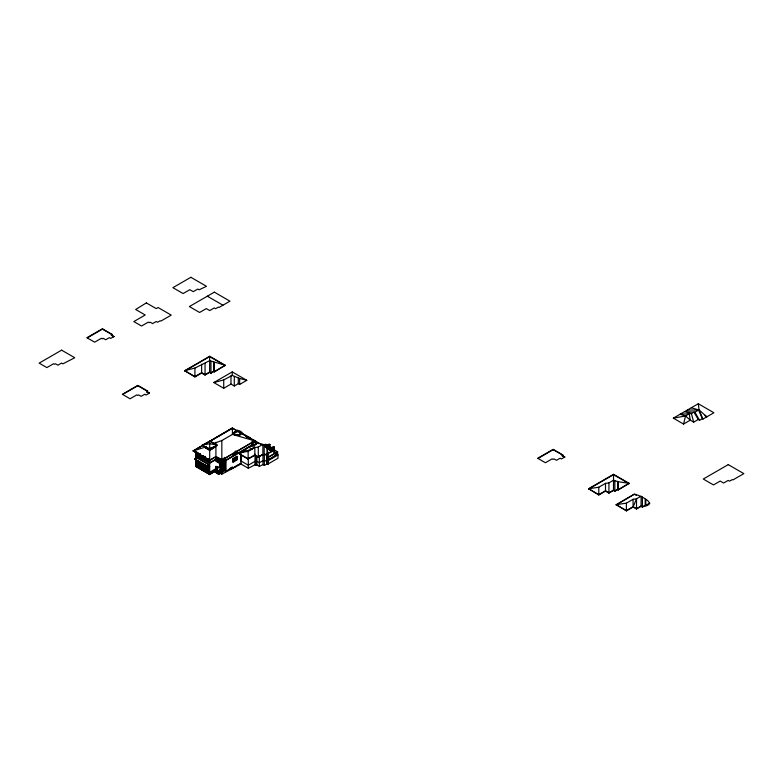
<?xml version="1.0" encoding="UTF-8"?>
<svg xmlns="http://www.w3.org/2000/svg" width="783" height="783" viewBox="0 0 783 783"><rect width="100%" height="100%" fill="white"/><g stroke="black" fill="none" stroke-linecap="round" stroke-linejoin="round"><path stroke-width="1.17" d="M222.803 467.657L222.803 465.141M223.165 462.743L223.165 467.96L221.716 467.118M223.409 462.596L223.458 468.371M224.026 469.086L224.026 467.265L225.563 468.146M224.3 469.242L224.3 467.725L225.563 468.459M224.946 462.763L224.936 467.079L223.693 466.355L223.693 463.125M266.964 453.768L266.964 447.533L262.892 444.372L258.302 447.024L254.837 447.524L248.152 451.39L248.142 459.132L254.857 455.256L258.282 457.233L262.843 454.6L264.194 455.373L271.652 451.781L267.59 447.896L267.59 454.13M240.939 454.512L240.939 464.006L248.299 468.254L255.013 464.799L255.943 465.337L256.853 464.877L259.339 466.316L263 464.632L264.341 465.415L266.993 463.888L266.993 453.934M267.483 460.003L267.483 457.487L275.743 452.711L276.056 455.403L267.61 460.287L267.61 453.455M241.242 454.336L240.88 460.923L248.299 465.21L255.013 461.334L255.943 461.872L256.853 461.344L259.339 462.782L263 460.668L264.341 461.451L266.993 459.924L267.786 460.179L267.786 453.357M641.071 506.376L641.13 496.148L636.54 498.8L633.075 499.3L626.38 503.166L626.38 510.908L633.095 507.032L636.51 509.009L641.071 506.376L642.422 507.149L645.192 505.554L645.818 505.906C657.436 503.097 637.235 494.181 634.279 494.2L616.162 504.663L626.38 510.908M258.302 447.024L258.282 457.233M233.138 434.154L233.158 432.882L237.621 430.298L232.952 432.999C235.595 438.725 248.28 432.735 237.621 430.298L237.601 431.57L233.138 434.154L238.12 435.387M216.137 457.781L221.325 460.776M266.474 445.047L264.869 444.47C275.342 448.111 263.068 441.446 264.781 446.095M273.551 447.935L272.729 447.22L274.383 447.22L273.14 447.641M268.941 445.224L269.949 444.891L269.117 444.176L268.285 444.901L269.45 445.331M273.218 447.817L273.238 449.863L272.161 449.579L272.69 449.638M683.539 424.053L685.565 415.979L689.255 413.718L690.254 420.177L693.679 422.154L698.24 419.512L699.591 420.295L702.361 418.69L702.987 419.052L713.9 412.749L698.289 403.744L673.331 418.151L683.539 424.053L690.254 420.177L685.565 415.979L680.045 414.276L691.418 413.59L693.963 412.132L698.24 419.512M269.176 447.25L273.11 447.856M273.208 448.003L269.039 446.956L269.9 447.299M633.095 507.032L636.54 498.8L636.51 509.009M245.089 450.137L241.144 452.417L252.106 449.099L256.041 443.804L248.573 447.103L239.539 453.807L248.142 458.779L254.857 454.903L258.282 456.881L262.843 454.248L262.892 444.372L256.051 442.767M215.198 469.399L216.969 466.942M218.614 471.376L220.317 468.821L218.516 471.317L220.483 468.948L220.933 469.252M195.691 459.523L195.701 466.502L209.697 474.586L215.922 470.749M215.922 470.681L209.697 474.341L195.701 466.257M209.687 450.284L214.669 447.191L209.687 450.284L204.715 447.259L209.687 450.127L214.669 447.25M217.057 460.796L217.175 458.495L217.136 460.796M216.95 469.232L215.922 468.537L215.707 471.718L215.746 468.753M87.236 337.894L102.72 328.958M111.499 335.016L114.044 336.484L110.697 338.413L109.356 337.639L105.695 339.753L103.209 338.315L102.299 338.833L101.369 338.295L94.655 342.171L86.923 337.718L102.407 328.782L112.361 334.527L111.196 335.202L113.731 336.661M122.657 394.485L138.131 385.549M147.018 392.038L148.682 392.988M209.668 356.275L184.7 370.682L194.918 376.936L201.632 373.06L205.048 375.037L209.609 372.405L209.668 356.275L225.269 365.279L214.356 371.935L213.73 371.573L210.96 373.178L209.609 372.405M184.7 371.034L209.668 356.627M146.92 391.617L149.455 393.086L146.118 395.014L144.767 394.231L141.116 396.345L138.62 394.906L137.72 395.435L136.78 394.896L130.066 398.772L122.344 394.309L137.818 385.373L147.772 391.118L146.607 391.794L149.142 393.262M194.918 368.059L209.668 360.66L225.269 365.279L214.356 371.582L213.73 371.23L210.96 372.825L209.609 372.052L205.048 374.685L201.632 372.708L194.918 376.584L184.7 370.682L194.918 368.059L194.918 376.936M213.818 382.554L232.228 371.925L246.792 380.332L239.637 384.463L238.296 383.69L234.303 385.99L230.985 384.081L223.723 388.27L213.818 382.554L223.723 379.931L232.228 375.409L239.637 378.443L246.792 380.332M213.837 443.432L221.824 440.526L232.404 434.428L254.798 440.898L221.824 460.277L215.912 456.861L209.687 460.453L193.205 450.959L232.404 427.968L256.041 441.495L255.992 444.304M202.484 445.576L193.205 450.939L209.687 460.453L209.687 440.819L217.155 445.126L209.687 449.804L202.22 445.136L209.687 441.181M204.549 444.382L206.614 443.188M208.679 441.994L232.404 427.929L232.404 434.428M202.738 445.449L193.205 450.959L205.293 447.103M204.852 444.225L208.033 442.395M210.157 441.172L232.404 428.33L237.494 431.267M195.691 454.629L196.21 454.336M195.691 455.109L209.276 462.479M209.276 464.769L196.523 456.92M210.421 448.904L211.459 448.307L211.459 448.904M213.426 447.171L213.945 446.868L213.945 447.465M209.687 449.442L217.155 445.126L209.687 443.697L202.22 445.136L209.687 449.804M196.004 458.172L194.761 459.249L208.141 466.971L209.384 466.247M237.308 435.505L241.976 432.813L237.601 431.57M196.004 464.025L196.758 464.818M247.232 437.002L247.33 437.599M246.919 437.178L247.438 436.522L246.811 436.885L250.237 438.196L245.979 436.219M216.685 458.212L216.646 460.512M209.697 462.714L215.912 459.122M217.302 458.662L217.38 460.933M209.697 463.193L215.912 459.601M217.547 458.799L217.586 461.099L217.517 457.526M216.539 459.513L217.517 458.946M217.801 458.946L217.801 461.216M215.413 460.384L219.23 458.172M215.912 460.375L218.163 459.063M252.067 439.42L247.262 436.748M216.323 460.365L216.274 456.695M218.291 459.229L218.291 461.5M218.78 459.513L218.78 461.784M216.891 460.649L216.852 458.358M219.24 459.817L219.279 462.078M209.384 465.895L208.141 466.971M219.485 459.964L219.563 462.234L219.524 459.944M219.847 460.042L219.769 462.361M220.219 460.394L220.297 462.665M253.868 441.318L254.485 440.594L253.966 441.377M218.614 461.647L218.653 459.347L218.574 461.667M221.824 459.915L254.798 440.898M220.718 460.678L220.757 462.929M221.246 460.962L216.02 457.849M225.338 458.818L222.333 460.551M255.111 441.671L251.999 443.472L252.312 445.967L256.041 443.804M233.128 454.58L234.371 453.866M236.701 452.515L235.458 453.23L235.458 451.077L235.536 453.103M251.999 443.834L256.041 441.495M220.092 462.499L220.131 460.198L220.052 462.518M256.041 441.612L256.041 444.069M225.563 460.247L252.312 444.783M217.136 467.069L216.03 466.335M225.563 460.727L252.312 445.263M216.216 466.531L216.333 470.916M225.455 461.207L222.323 462.87L225.455 461.158M216.46 466.668L216.578 470.368M239.598 453.357L240.645 452.75M216.705 466.815L216.539 470.348M240.939 453.054L244.404 450.988M219.651 466.541L209.697 472.296L208.63 471.679M216.039 468.645L217.048 469.369M233.128 458.926L234.371 458.202L234.371 461.079L233.128 461.794L233.128 458.926L234.293 458.339L234.293 461.03L233.207 461.667L233.236 458.985M220.062 466.913L219.651 464.348L221.178 465.229L221.178 467.441L219.651 466.56M217.204 469.771L217.126 469.232M217.008 470.025L216.382 470.387L219.808 472.364L220.424 472.002L220.434 473.353L221.834 474.165L241.144 463.888L241.144 463.164L232.306 468.273M216 471.151L215.951 468.488M216.206 471.033L216.255 466.502M221.1 469.389L220.434 468.763L220.503 471.669M215.139 472.002L215.765 471.65L219.181 473.627L218.565 473.979L215.139 472.002L218.565 474.429L220.434 473.353M220.855 469.252L220.972 471.503M222.333 468.704L225.455 467.03L222.333 468.821M264.781 444.421L264.918 446.173M263.166 445.419L265.055 444.411L265.055 446.564M265.114 444.773L265.682 444.852L265.682 446.78M221.227 471.64L220.346 471.239L221.1 471.709M265.545 447.367L266.367 446.868L265.946 444.94L265.995 446.839L268.686 447.25M266.631 446.887C266.005 442.16 266.69 449.882 270.204 448.796M220.131 472.129L220.131 469.34M220.258 472.012L220.258 469.095M266.631 445.077L266.807 447.563L267.629 447.083M267.16 445.136L266.474 444.989M222.323 471.131L225.455 469.467L222.45 471.209M267.209 445.165L268.735 445.41M268.285 444.901L269.215 444.48M219.015 473.627L219.093 470.681M268.099 445.302L266.944 445.077L266.944 447.005M268.696 447.866C269.195 445.635 267.786 444.049 268.207 447.23M266.151 446.809L265.838 444.881M269.949 444.656L269.009 445.468L264.928 444.695M221.824 471.738L222.558 472.159L225.563 470.417L223.693 469.34M268.686 445.439L269.841 444.832L269.117 444.421M225.563 471.444L229.811 468.988M268.05 445.273L268.05 447.201L267.737 445.214M268.06 447.768L269.009 447.347L264.928 446.496M269.117 447.612L267.434 447.661L267.414 445.155M268.706 448.082L268.491 444.901M269.949 447.328L271.427 447.602M270.164 447.377L270.947 447.465M271.212 447.543L271.427 449.471M271.897 447.631L271.789 449.501L271.897 447.631L273.336 448.062L274.383 447.22M269.186 449.383L269.117 444.176L269.117 445.253M269.744 449.139L269.244 445.057M272.729 447.455L273.551 446.741M269.665 449.442L266.465 447.896M272.954 447.847L272.161 447.71L272.063 450.92M272.934 447.455L273.551 447.103M269.558 449.667L266.171 447.465L266.151 444.94M273.003 447.817C273.747 450.548 272.513 450.264 272.69 447.768M273.893 450.225L273.551 447.7L272.729 447.22M277.603 451.82L275.9 452.799L275.9 455.109L277.613 454.12L277.603 451.82L269.186 446.868M276.056 452.887L267.61 457.771L267.61 464.241L266.993 463.888L266.993 459.924M267.61 460.287L275.44 455.403M276.076 455.393L277.985 454.297L277.985 458.251L267.61 464.241L266.631 463.673M267.404 460.414L268.021 460.766L277.985 455.011M538.009 458.456L553.483 449.52M562.272 455.579L564.817 457.047L561.47 458.975L560.119 458.202L556.468 460.306L553.982 458.867L553.072 459.396L552.142 458.858L545.428 462.733L537.696 458.27L553.18 449.334L563.134 455.089L561.959 455.755L564.504 457.223M693.679 422.154L691.418 413.59L684.606 411.643L694.873 412.181L698.632 410.018M613.539 474.322L588.581 488.729L598.789 494.983L605.504 491.107L608.929 493.084L613.49 490.452L613.539 474.322L629.15 483.326L618.237 489.982L617.611 489.62L614.841 491.225L613.49 490.452M588.581 489.081L612.57 475.232M598.789 487.241L605.504 483.365L608.929 482.866L613.539 480.224L618.237 481.741L629.15 483.326L618.237 489.629L617.611 489.277L614.841 490.872L613.49 490.099L608.929 492.732L605.504 490.755L598.789 494.631L588.581 488.729L598.789 487.241L598.789 494.983M616.162 505.006L634.279 494.2L636.364 495.394M649.89 503.205L642.422 506.797L641.071 506.024L636.51 508.656L633.095 506.679L626.38 510.555L616.162 504.663L626.38 503.166M113.525 336.788L114.044 336.484M148.936 393.379L149.455 393.086M564.298 457.341L564.817 457.047M235.624 466.316L232.306 468.498L232.306 467.069L229.811 468.508L229.399 469.555M237.797 465.18L239.725 464.172M673.331 418.151L685.565 415.979M241.144 452.417L248.152 451.39M687.376 410.038L699.092 410.008L706.902 416.791L704.945 415.665M691.291 407.786L699.092 410.008L702.987 419.052M237.552 435.368L233.197 434.115L233.158 432.882M248.573 447.103L252.106 449.099M614.596 475.281L629.15 483.679M553.18 449.696L562.82 455.266M207.338 296.199L222.949 305.204M210.725 357.234L225.269 365.632M102.407 329.134L112.047 334.703M273.551 446.976L274.383 447.455M269.117 444.538L269.734 444.891L269.685 449.168L265.545 446.897M273.453 447.044L274.285 447.514M273.688 447.622L273.972 450.891M268.285 444.656L269.117 445.136M272.053 447.719L271.584 447.573L271.584 449.501M269.186 447.171L273.159 447.847M268.06 447.299L269.91 448.365M266.807 447.103L269.577 448.698M250.237 437.844L237.689 430.953M266.171 447.005L269.871 449.129M237.621 430.64L241.047 432.617M253.144 439.723L261.414 444.49M270.615 450.039L275.88 453.083M252.782 439.929L254.279 441.074M266.876 447.993L274.794 452.496M241.565 433.576L255.738 441.671M253.868 440.956L255.424 441.857M256.051 442.424L258.126 443.618M269.577 450.225L271.652 451.429L264.194 455.021L262.843 454.6M267.786 460.179L267.169 459.817L267.169 453.827M137.818 385.735L147.458 391.304M267.042 463.438L268.021 464.006L268.021 460.766M239.804 454.316L248.142 459.132M210.627 441.72L217.155 445.488M206.487 446.868L205.968 446.574L205.968 447.768M207.211 447.886L206.692 447.592L206.692 448.189M208.454 448.61L207.935 448.307L207.935 448.904M209.687 450.068L204.715 447.406M224.418 459.347L225.563 460.003M224.447 459.836L225.563 460.482M222.94 459.327L223.821 459.836M223.586 459.964L223.547 462.215M224.447 460.619L222.529 459.513L222.558 472.159M221.618 459.229L225.563 461.5M222.979 460.179L223.057 462.499M224.985 461.344L224.985 459.063M225.563 462.097L215.912 456.528L209.687 460.101L193.205 450.577M224.457 461.647L224.447 457.37M221.52 460.218L225.563 462.547L222.548 464.28L221.824 463.869M223.997 461.95L224.085 458.094L224.251 461.813L224.281 459.513M224.838 464.857L223.801 464.26L223.801 466.296M221.824 463.262L222.548 463.683L225.563 461.95L215.912 456.861L215.912 442.238M216.147 460.169L221.335 463.203L216.02 460.287M221.1 463.683L215.912 460.688L219.651 458.691M222.078 464.456L223.077 465.033M221.1 464.28L215.912 461.295L215.912 457.272M222.812 467.999L222.069 467.568L223.693 468.508L223.693 466.688L225.22 467.568M223.184 468.322L223.302 470.622L223.263 468.322M225.191 469.477L225.269 462.244M222.069 467.95L223.077 468.537M223.693 468.89L225.563 469.976M196.631 453.377L197.972 454.16L197.972 455.833M198.598 454.522L199.949 455.295M200.565 455.657L201.916 456.43M203.472 457.331L204.823 458.114M205.44 458.466L206.79 459.249L206.79 460.923M207.387 459.592L208.758 460.384L208.758 462.058M222.695 468.616L222.812 470.906L222.773 468.616M221.178 467.891L219.651 467.001L209.697 472.775L208.63 472.159M222.069 468.4L222.812 468.831M219.24 466.913L221.178 468.038M223.811 469.555L225.563 470.563M223.967 470.201L224.007 467.901M223.713 470.338L223.791 468.068L223.752 470.358M223.468 470.485L223.507 468.185M217.224 467.02L215.912 466.404M222.979 470.769L223.018 468.469M196.112 455.354L209.276 462.959M219.925 469.604L219.641 472.824M219.426 470.172L219.504 472.942M219.22 470.446L219.299 473.059M215.501 469.076L215.501 471.846M215.922 469.164L221.1 472.159L221.1 459.474M216.96 470.103L220.424 472.002M215.296 469.34L215.374 471.963M216.783 470.201L216.783 466.815M196.004 458.525L195.691 451.86M207.515 465.171L209.697 466.433M219.925 472.257L219.886 469.585M197.042 461.637L202.229 464.632M203.159 465.171L208.347 468.165M197.042 462.469L202.229 465.464M203.159 466.002L208.347 468.997M197.042 462.714L202.229 465.709M203.159 466.247L208.347 469.242M197.042 463.732L198.187 464.388M198.393 464.505L199.538 465.171M199.743 465.288L200.879 465.944M201.084 466.061L202.229 466.727M203.159 467.265L204.304 467.921M204.51 468.038L205.655 468.704M205.86 468.821L206.996 469.477M207.211 469.594L208.347 470.26M197.042 464.75L198.187 465.405M198.393 465.523L199.538 466.188M199.743 466.306L200.879 466.962M201.094 467.079L202.229 467.745M203.159 468.283L204.304 468.939M204.51 469.056L205.655 469.722M205.86 469.839L206.996 470.495M207.211 470.612L208.347 471.278M195.701 464.691L196.758 465.298M197.042 465.768L198.187 466.423M198.393 466.541L199.538 467.206M199.743 467.324L200.879 467.98M201.094 468.097L202.229 468.763M203.159 469.301L204.304 469.957M204.51 470.074L205.655 470.74M205.86 470.857L206.996 471.513M207.211 471.63L208.347 472.296M204.627 470.935L206.653 472.11M197.042 466.785L202.229 469.78M203.159 470.319L208.347 473.314M221.52 460.071L225.563 462.41M224.32 462.528L224.838 462.822M223.077 465.298L222.078 464.72L222.078 467.245M219.935 464.182L221.178 464.896L221.178 462.743M219.651 464.73L220.845 465.425L220.845 467.245M219.651 465.043L220.581 465.572L220.581 467.099M694.873 412.181L699.591 420.295M698.583 410.038L702.361 418.69M698.289 403.744L699.092 410.008M633.075 499.3L633.095 506.679M254.837 447.524L254.857 455.256M274.794 450.196L274.794 452.701M274.177 447.455L274.177 450.773M273.766 447.582L273.766 451.008M273.081 447.69L273.13 449.961M272.846 447.798L272.846 449.726M272.533 447.739L272.533 449.667M272.376 447.71L272.376 449.638M271.319 447.543L271.378 449.442M269.323 445.018L269.313 449.53L268.99 445.057M268.363 445.321L268.363 447.259M268.021 460.052L268.021 464.006M267.894 445.243L267.894 447.171M267.58 445.184L267.58 447.113M267.257 445.136L267.257 447.064M267.101 445.106L267.101 447.034M265.368 444.793L265.525 446.76M265.212 444.773L265.212 446.702M259.339 466.316L259.339 455.598M256.853 464.877L256.853 456.558M255.738 441.318L255.738 443.951M253.966 441.25L253.976 442.512M251.999 441.406L251.999 446.144M240.117 433.156L240.117 435.084M237.014 450.939L237.014 452.691L235.154 453.768L235.145 452.016M234.685 452.29L234.685 454.042L232.815 455.119L232.815 453.367M232.228 467.197L232.228 468.537M231.093 467.852L231.024 469.164M225.866 460.541L225.876 471.268M225.553 457.791L225.563 472.002M225.338 458.701L225.269 461.216L225.22 458.916M225.22 462.596L225.23 469.506M224.985 467.334L224.985 469.653M224.78 459.229L224.78 461.5L224.741 459.21M224.496 467.617L224.496 469.937M224.32 464.564L224.32 466.599M223.302 460.081L223.302 462.361L223.263 460.061M222.803 464.877L222.803 460.365L222.773 462.665M222.441 464.936L222.441 467.451M221.824 458.838L221.834 474.165M219.857 462.763L219.857 466.198M219.68 469.849L219.68 472.844M219.015 470.71L218.888 473.754L218.849 470.935M218.643 471.2L218.565 474.429M218.144 457.742L218.085 461.383L218.046 459.092M217.057 466.874L216.999 470.123M216.539 456.714L216.568 460.512M216.196 456.665L216.147 460.218M213.426 446.574L213.426 447.768M212.907 447.465L212.907 448.062M212.702 448.189L212.702 447.592L211.664 448.786M212.183 447.289L212.183 448.483M210.94 448.003L210.94 449.207M210.392 448.297L210.392 449.55M210.314 448.248L210.314 449.687M209.687 459.944L209.697 474.586M209.384 458.838L209.384 472.11M208.973 448.904L208.973 449.511M209.051 471.914L209.051 467.637L196.347 460.306L196.347 464.583M208.865 458.652L208.865 462.244M208.454 448.013L208.454 449.207M208.552 468.038L208.552 473.676L208.63 467.999L202.875 464.671L202.875 470.407M208.347 467.921L208.347 473.558M208.082 459.993L208.082 461.667M207.73 448.189L207.73 448.786M207.309 458.946L207.309 461.344M207.211 468.577L207.211 472.648M206.996 468.459L206.996 472.531M206.81 458.691L206.888 461.099M206.487 448.072L205.449 446.868L205.449 447.475M206.115 458.858L206.115 460.531M205.86 466.727L205.86 467.559M205.86 467.803L205.86 471.875M205.655 466.609L205.655 467.441M205.655 467.686L205.655 471.748M205.41 456.743L205.42 460.159M205.332 456.616L205.342 460.208M204.921 456.372L204.921 459.964M204.843 456.42L204.843 459.827M204.51 467.02L204.51 471.092M204.304 466.903L204.304 470.974M204.148 457.722L204.148 459.396M203.443 455.608L203.443 459.024M203.365 456.675L203.365 459.063M203.159 464.926L203.159 470.563M202.954 456.049L202.954 458.828M202.954 464.808L202.954 470.446M202.435 455.755L202.435 458.525M202.513 470.191L202.513 464.466L196.758 461.138L196.836 466.913M202.229 464.388L202.229 470.025M201.945 455.882L202.024 458.29M201.241 456.039L201.241 457.722M201.084 465.043L201.094 469.115M200.879 464.926L200.879 468.997M200.468 454.992L200.468 457.389M200.047 453.563L200.047 457.155M199.949 453.621L199.949 456.969M199.743 463.193L199.743 464.025M199.743 464.27L199.743 468.342M199.528 463.076L199.538 463.908M199.538 464.153L199.538 468.224M199.273 454.903L199.273 456.587M198.491 453.856L198.491 456.254M198.393 463.487L198.393 467.559M198.187 463.37L198.187 467.441M198.079 452.417L198.079 456.009M197.296 453.768L197.296 455.442M197.042 461.393L197.042 467.03M196.602 451.703L196.602 455.07M196.523 451.654L196.523 455.119M196.112 452.104L196.112 457.164M196.004 452.045L196.004 464.388M645.818 499.671L645.818 505.906M645.192 499.309L645.192 505.554M642.422 496.902L642.422 507.149M618.237 481.741L618.237 489.982M617.611 481.379L617.611 489.62M614.841 480.968L614.841 491.225M608.929 482.866L608.929 493.084M605.504 483.365L605.504 491.107M267.688 453.533L267.688 457.125M264.341 454.267L264.341 465.415M264.194 445.116L264.194 455.373M263 454.688L263 464.632M255.943 455.882L255.943 465.337M255.013 454.15L255.013 464.799M248.299 458.026L248.299 468.254M239.637 378.443L239.637 384.463M238.296 377.66L238.296 383.69M234.303 376.613L234.303 385.99M232.228 371.925L232.228 375.409M230.985 375.742L230.985 384.081M223.723 379.931L223.723 388.27M221.824 440.526L221.824 460.296M214.356 362.48L214.356 371.935M213.73 362.118L213.73 371.573M210.96 361.403L210.96 373.178M205.048 363.302L205.048 375.037M201.632 364.183L201.632 373.06M196.004 457.448L194.761 458.887L208.141 466.609L209.384 465.171L196.004 457.448M61.622 350.158L39.15 363.136L46.872 367.599L53.587 363.723L54.526 364.261L55.427 363.733L57.922 365.172L61.573 363.067L62.924 363.841L74.747 357.733L61.622 350.158M146.343 302.904L135.665 309.491L145.207 314.991L133.824 321.568L141.547 326.022L148.261 322.146L149.201 322.684L150.101 322.165L152.597 323.604L156.248 321.49L157.598 322.263L160.241 320.736L160.867 321.099L171.232 315.109L158.068 307.513L156.199 308.59L146.343 302.904M190.866 277.29L172.896 287.664L183.114 293.556L189.829 289.681L193.244 291.658L197.815 289.025L199.156 289.798L206.467 286.304L190.866 277.29M214.346 292.157L189.378 306.564L199.596 312.466L206.311 308.59L209.727 310.567L214.288 307.934L215.638 308.708L218.408 307.102L219.034 307.465L229.948 301.161L214.346 292.157M246.195 435.808L245.568 436.522L246.195 435.808M219.142 459.631L219.025 461.931L219.064 459.631M220.62 460.482L220.503 462.782L220.542 460.482M234.685 457.663L232.815 458.74L232.815 462.332L234.685 461.256L234.685 457.663M237.014 456.323L235.154 457.399L235.154 460.991L237.014 459.915L237.014 456.323M236.711 456.861L235.458 457.575L235.468 460.453L236.711 459.729L236.711 456.861M236.632 456.988L235.536 457.624L235.536 460.316L236.632 459.69L236.632 456.988M216.382 470.837L215.765 471.2L219.181 473.177L219.808 472.815L216.382 470.837M220.728 469.046L220.728 471.366L220.689 469.066M728.239 464.622L703.281 479.039L713.489 484.931L720.203 481.056L723.629 483.033L728.19 480.4L729.541 481.173L732.311 479.578L732.937 479.93L743.85 473.627L728.239 464.622M223.791 462.078L223.752 459.778L223.791 462.078M224.78 469.771L224.741 467.471L224.78 469.771M224.29 470.054L224.251 467.754L224.29 470.054"/></g></svg>
